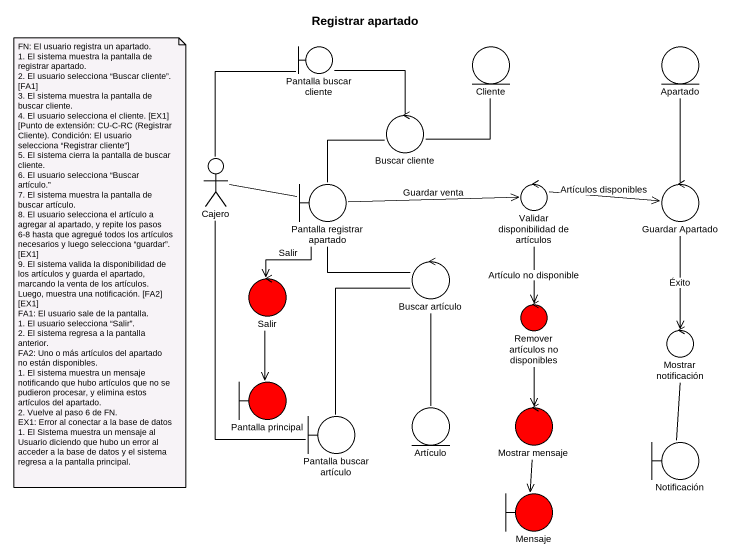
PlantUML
@startuml
title Registrar apartado
boundary "Pantalla buscar cliente" as Pantalla_buscar_cliente
entity Cliente
entity Apartado
control "Buscar cliente" as Buscar_cliente
actor Cajero
boundary "Pantalla registrar apartado" as Pantalla_registrar_apartado
control "Validar disponibilidad de artículos" as Validar_disponibilidad_de
control "Guardar Apartado" as Guardar_Apartado
control "Buscar artículo" as Buscar_artículo
control Salir #FF0000
control "Remover artículos no disponibles" as Remover_artículos_no #FF0000
control "Mostrar notificación" as Mostrar_notificación
boundary "Pantalla principal" as Pantalla_principal #FF0000
boundary "Pantalla buscar artículo" as Pantalla_buscar_artículo
entity Artículo
control "Mostrar mensaje" as Mostrar_mensaje #FF0000
boundary Notificación
boundary Mensaje #FF0000
Apartado -- Guardar_Apartado
Buscar_cliente -up- Pantalla_buscar_cliente
Buscar_cliente -up- Cliente
Cajero -up- Pantalla_buscar_cliente
Cajero -right- Pantalla_registrar_apartado
Cajero -- Pantalla_buscar_artículo
Pantalla_registrar_apartado -up- Buscar_cliente
Pantalla_registrar_apartado -right-> Validar_disponibilidad_de : Guardar venta
Pantalla_registrar_apartado -- Buscar_artículo
Pantalla_registrar_apartado --> Salir : Salir
Validar_disponibilidad_de -right-> Guardar_Apartado : Artículos disponibles
Validar_disponibilidad_de --> Remover_artículos_no : Artículo no disponible
Guardar_Apartado --> Mostrar_notificación : Éxito
Buscar_artículo -- Artículo
Salir --> Pantalla_principal
Remover_artículos_no --> Mostrar_mensaje
Pantalla_buscar_artículo -up- Buscar_artículo
Mostrar_mensaje --> Mensaje
Notificación -up- Mostrar_notificación
note as N1
  FN: El usuario registra un apartado.
  1. El sistema muestra la pantalla de registrar apartado.
  2. El usuario selecciona “Buscar cliente”. [FA1]
  3. El sistema muestra la pantalla de buscar cliente.
  4. El usuario selecciona el cliente. [EX1] [Punto de extensión: CU-C-RC (Registrar Cliente). Condición: El usuario selecciona “Registrar cliente”]
  5. El sistema cierra la pantalla de buscar cliente.
  6. El usuario selecciona “Buscar artículo.”
  7. El sistema muestra la pantalla de buscar artículo.
  8. El usuario selecciona el artículo a agregar al apartado, y repite los pasos 6-8 hasta que agregué todos los artículos necesarios y luego selecciona “guardar”. [EX1]
  9. El sistema valida la disponibilidad de los artículos y guarda el apartado, marcando la venta de los artículos. Luego, muestra una notificación. [FA2] [EX1]
  FA1: El usuario sale de la pantalla.
  1. El usuario selecciona “Salir”.
  2. El sistema regresa a la pantalla anterior.
  FA2: Uno o más artículos del apartado no están disponibles.
  1. El sistema muestra un mensaje notificando que hubo artículos que no se pudieron procesar, y elimina estos artículos del apartado.
  2. Vuelve al paso 6 de FN.
  EX1: Error al conectar a la base de datos
  1. El Sistema muestra un mensaje al Usuario diciendo que hubo un error al acceder a la base de datos y el sistema regresa a la pantalla principal.
end note
@enduml
